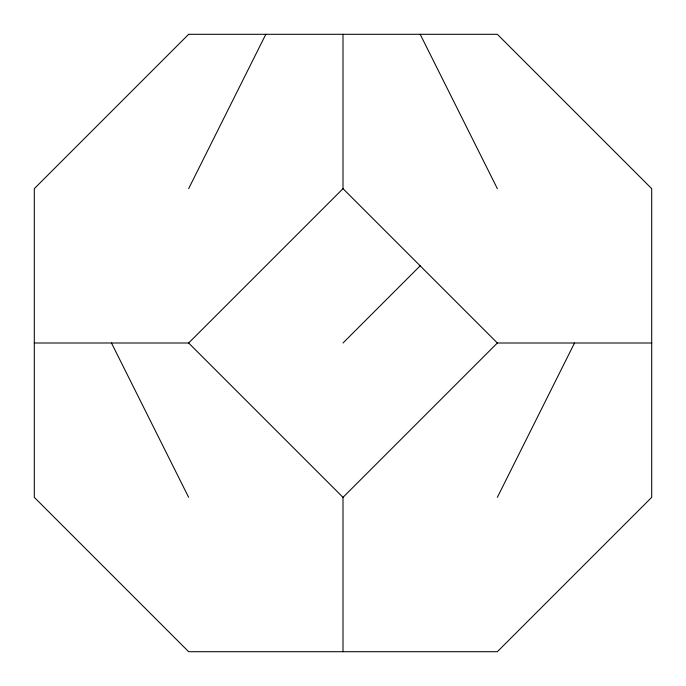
<?xml version="1.0" encoding="UTF-8"?>
<svg xmlns="http://www.w3.org/2000/svg" width="686" height="686" viewBox="0 0 686 686"><rect width="100%" height="100%" fill="white"/><g stroke="black" fill="none" stroke-linecap="round" stroke-linejoin="round"><path stroke-width="1.03" d="M188.65 188.65L265.825 34.3M497.35 497.35L574.525 343M34.3 343L188.65 343L343 188.65L343 34.3M343 343L420.175 265.825M343 651.7L343 497.35L497.35 343L651.7 343M343 188.65L497.35 343M188.65 343L343 497.35M420.175 34.3L497.35 188.65M111.475 343L188.65 497.35M188.65 34.3L34.3 188.65L34.3 497.35L188.65 651.7L497.35 651.7L651.7 497.35L651.7 188.65L497.35 34.3L188.65 34.3"/></g></svg>
